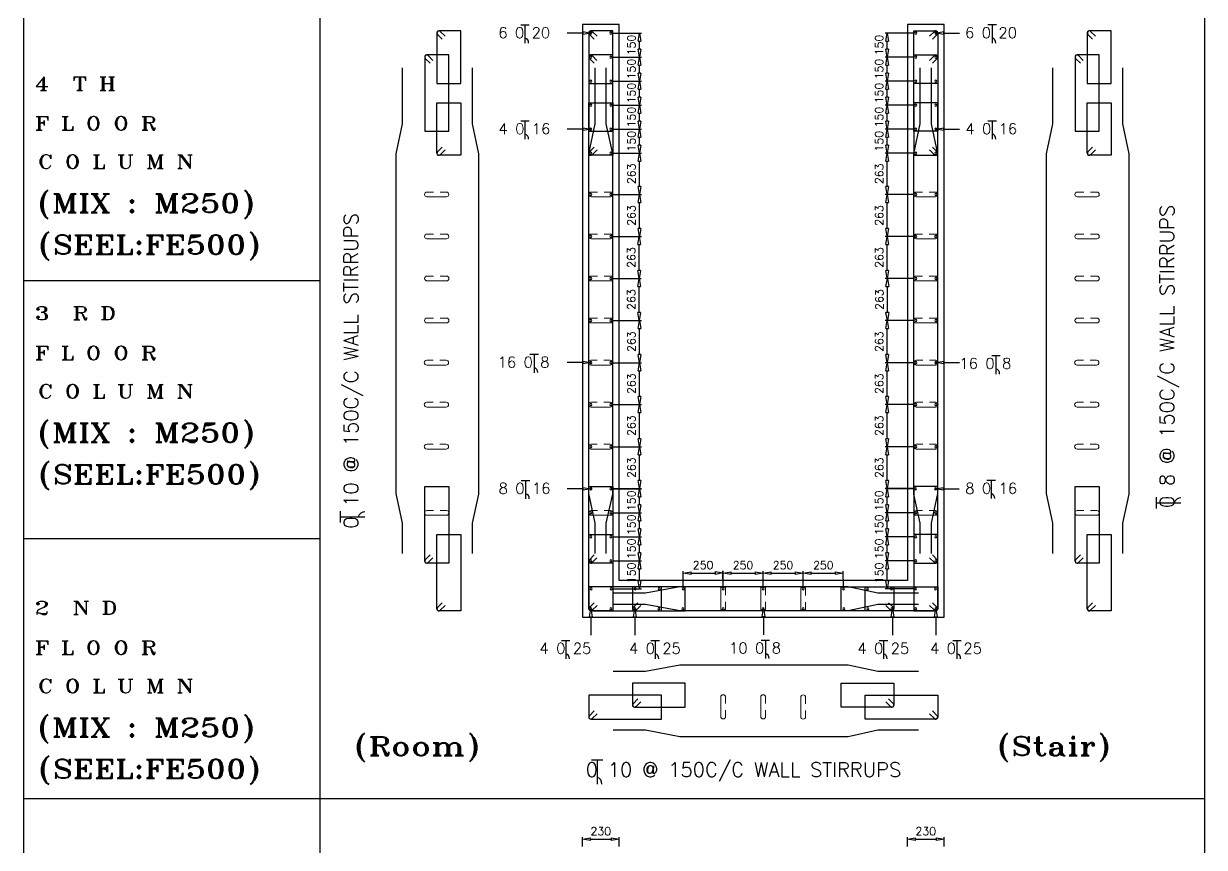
# Model space of a CAD drawing. Header units: millimetres. Extents: x 331487 to 517269, y 198509 to 399936.
# Drawn here: x 437188 to 451940, y 225037 to 235322 of the extents above; entities that cross this region are included whole.
import ezdxf

# ---------------------------------------------------------------- set-up
doc = ezdxf.new("R2010")
doc.units = ezdxf.units.MM
doc.header["$MEASUREMENT"] = 0
doc.layers.add('BEAM', color=1, linetype='Continuous', lineweight=5)
for name, color, linetype in [('COLUMN', 6, 'Continuous'), ('FOOTING', 5, 'Continuous'), ('FOOTING-SCH', 3, 'Continuous')]:
    doc.layers.add(name, color=color, linetype=linetype)
doc.styles.add('ROMANS', font='romans.shx')
doc.styles.add('ROMANT', font='ROMANT.shx')

# ---------------------------------------------------------------- blocks, each defined once
blk = doc.blocks.new('_ClosedBlank')
at = {"color": 0, "linetype": 'ByBlock', "lineweight": -2}
for p, q in [((-1, 0.17), (0, 0)), ((-1, 0.17), (-1, -0.17)), ((0, 0), (-1, -0.17))]:
    blk.add_line(p, q, dxfattribs=at)

msp = doc.modelspace()

# ---------------------------------------------------------------- linework, layer by layer
at = {"color": 1, "linetype": 'Continuous'}
for p, q in [((443398, 235308), (443505, 235308)), ((443451, 235308), (443451, 235078)), ((449235, 235310), (449342, 235310)), ((449289, 235310), (449289, 235079)), ((443398, 234109), (443505, 234109)), ((443451, 234109), (443451, 233878)), ((449235, 234110), (449342, 234110)), ((449289, 234110), (449289, 233880)), ((443511, 231195), (443619, 231195)), ((443565, 231195), (443565, 230964)), ((449283, 231177), (449390, 231177)), ((449336, 231177), (449336, 230947)), ((443406, 229619), (443513, 229619)), ((443459, 229619), (443459, 229388)), ((449222, 229622), (449329, 229622)), ((449275, 229622), (449275, 229391)), ((451343, 229268), (451343, 229409)), ((451343, 229339), (451647, 229339)), ((441148, 229094), (441148, 229236)), ((441148, 229165), (441452, 229165)), ((446401, 227625), (446508, 227625)), ((446455, 227625), (446455, 227395)), ((443906, 227621), (444013, 227621)), ((443960, 227621), (443960, 227390)), ((445024, 227621), (445132, 227621)), ((445078, 227621), (445078, 227390)), ((447877, 227621), (447984, 227621)), ((447930, 227621), (447930, 227390)), ((448795, 227621), (448902, 227621)), ((448848, 227621), (448848, 227390)), ((444282, 226131), (444423, 226131)), ((444352, 226131), (444352, 225827))]:
    msp.add_line(p, q, dxfattribs=at)
at = {"color": 8, "linetype": 'Continuous'}
msp.add_line((437188, 225647), (451940, 225647), dxfattribs=at)
at = {"color": 1, "linetype": 'Continuous'}
for centre, radius, start, end in [((443436, 235083), 61.2, 355.5803, 75.6804), ((449273, 235084), 61.2, 355.5803, 75.6804), ((443436, 233883), 61.2, 355.5803, 75.6804), ((449273, 233885), 61.2, 355.5803, 75.6804), ((443550, 230969), 61.2, 355.5803, 75.6804), ((449321, 230952), 61.2, 355.5803, 75.6804), ((443444, 229393), 61.2, 355.5803, 75.6804), ((449260, 229396), 61.2, 355.5803, 75.6804), ((451641, 229319), 80.7, 85.5803, 165.6804), ((441446, 229145), 80.7, 85.5803, 165.6804), ((443945, 227395), 61.2, 355.5803, 75.6804), ((445063, 227395), 61.2, 355.5803, 75.6804), ((446440, 227400), 61.2, 355.5803, 75.6804), ((447915, 227395), 61.2, 355.5803, 75.6804), ((448833, 227395), 61.2, 355.5803, 75.6804), ((444332, 225833), 80.7, 355.5803, 75.6804)]:
    msp.add_arc(centre, radius, start, end, dxfattribs=at)
at = {"layer": 'BEAM', "ltscale": 0.05}
for p, q in [((442227, 233220), (442307, 233220)), ((442227, 233160), (442470, 233160)), ((442470, 233220), (442390, 233220)), ((444277, 233220), (444357, 233220)), ((444277, 233160), (444521, 233160)), ((444521, 233220), (444441, 233220)), ((448338, 233220), (448418, 233220)), ((448581, 233160), (448338, 233160)), ((448581, 233220), (448501, 233220)), ((450352, 233220), (450432, 233220)), ((450352, 233160), (450596, 233160)), ((450596, 233220), (450516, 233220)), ((442227, 232695), (442307, 232695)), ((442470, 232695), (442390, 232695)), ((444277, 232695), (444357, 232695)), ((444521, 232695), (444441, 232695)), ((448338, 232695), (448418, 232695)), ((448581, 232695), (448501, 232695)), ((450352, 232695), (450432, 232695)), ((450596, 232695), (450516, 232695)), ((442227, 232635), (442470, 232635)), ((444277, 232635), (444521, 232635)), ((448581, 232635), (448338, 232635)), ((450352, 232635), (450596, 232635)), ((442228, 232170), (442308, 232170)), ((442228, 232110), (442471, 232110)), ((442471, 232170), (442391, 232170)), ((444278, 232170), (444358, 232170)), ((444278, 232110), (444522, 232110)), ((444522, 232170), (444442, 232170)), ((448337, 232170), (448417, 232170)), ((448580, 232110), (448337, 232110)), ((448580, 232170), (448500, 232170)), ((450353, 232170), (450433, 232170)), ((450353, 232110), (450597, 232110)), ((450597, 232170), (450517, 232170)), ((442227, 231645), (442307, 231645)), ((442471, 231645), (442391, 231645)), ((444278, 231645), (444358, 231645)), ((444521, 231645), (444441, 231645)), ((448337, 231645), (448417, 231645)), ((448581, 231645), (448501, 231645)), ((450353, 231645), (450433, 231645)), ((450596, 231645), (450516, 231645)), ((442227, 231585), (442471, 231585)), ((444278, 231585), (444521, 231585)), ((448581, 231585), (448337, 231585)), ((450353, 231585), (450596, 231585)), ((442224, 231119), (442304, 231119)), ((442224, 231059), (442467, 231059)), ((442467, 231119), (442387, 231119)), ((444274, 231119), (444354, 231119)), ((444274, 231059), (444518, 231059)), ((444518, 231119), (444438, 231119)), ((448341, 231119), (448421, 231119)), ((448584, 231059), (448341, 231059)), ((448584, 231119), (448504, 231119)), ((450349, 231119), (450429, 231119)), ((450349, 231059), (450593, 231059)), ((450593, 231119), (450513, 231119)), ((442224, 230595), (442304, 230595)), ((442467, 230595), (442387, 230595)), ((444274, 230595), (444354, 230595)), ((444518, 230595), (444438, 230595)), ((448341, 230595), (448421, 230595)), ((448584, 230595), (448504, 230595)), ((450349, 230595), (450429, 230595)), ((450593, 230595), (450513, 230595)), ((442224, 230535), (442467, 230535)), ((444274, 230535), (444518, 230535)), ((448584, 230535), (448341, 230535)), ((450349, 230535), (450593, 230535)), ((442224, 230070), (442304, 230070)), ((442224, 230010), (442467, 230010)), ((442467, 230070), (442387, 230070)), ((444274, 230070), (444354, 230070)), ((444274, 230010), (444518, 230010)), ((444518, 230070), (444438, 230070)), ((448341, 230070), (448421, 230070)), ((448584, 230010), (448341, 230010)), ((448584, 230070), (448504, 230070)), ((450349, 230070), (450429, 230070)), ((450349, 230010), (450593, 230010)), ((450593, 230070), (450513, 230070)), ((442227, 229243), (442307, 229243)), ((442227, 229183), (442470, 229183)), ((442470, 229243), (442390, 229243)), ((444277, 229243), (444357, 229243)), ((444277, 229183), (444521, 229183)), ((444521, 229243), (444441, 229243)), ((448338, 229243), (448418, 229243)), ((448581, 229183), (448338, 229183)), ((448581, 229243), (448501, 229243)), ((450352, 229243), (450432, 229243)), ((450352, 229183), (450596, 229183)), ((450596, 229243), (450516, 229243)), ((445898, 228021), (445898, 228264)), ((445958, 228264), (445958, 228184)), ((446397, 228021), (446397, 228264)), ((446457, 228264), (446457, 228184)), ((446897, 228019), (446897, 228262)), ((446957, 228262), (446957, 228182)), ((445958, 228021), (445958, 228101)), ((446457, 228021), (446457, 228101)), ((446957, 228019), (446957, 228099)), ((445898, 226670), (445898, 226913)), ((445958, 226913), (445958, 226833)), ((446397, 226670), (446397, 226913)), ((446457, 226913), (446457, 226833)), ((446897, 226668), (446897, 226911)), ((446957, 226911), (446957, 226831)), ((445958, 226670), (445958, 226750)), ((446457, 226670), (446457, 226750)), ((446957, 226668), (446957, 226748))]:
    msp.add_line(p, q, dxfattribs=at)
for centre, start, end in [((442227, 233190), 90, 270), ((442470, 233190), 270, 90), ((444277, 233190), 90, 270), ((444521, 233190), 270, 90), ((448338, 233190), 90, 270), ((448581, 233190), 270, 90), ((450352, 233190), 90, 270), ((450596, 233190), 270, 90), ((442227, 232665), 90, 270), ((442470, 232665), 270, 90), ((444277, 232665), 90, 270), ((444521, 232665), 270, 90), ((448338, 232665), 90, 270), ((448581, 232665), 270, 90), ((450352, 232665), 90, 270), ((450596, 232665), 270, 90), ((442228, 232140), 90, 270), ((442471, 232140), 270, 90), ((444278, 232140), 90, 270), ((444522, 232140), 270, 90), ((448337, 232140), 90, 270), ((448580, 232140), 270, 90), ((450353, 232140), 90, 270), ((450597, 232140), 270, 90), ((442227, 231615), 90, 270), ((442471, 231615), 270, 90), ((444278, 231615), 90, 270), ((444521, 231615), 270, 90), ((448337, 231615), 90, 270), ((448581, 231615), 270, 90), ((450353, 231615), 90, 270), ((450596, 231615), 270, 90), ((442224, 231089), 90, 270), ((442467, 231089), 270, 90), ((444274, 231089), 90, 270), ((444518, 231089), 270, 90), ((448341, 231089), 90, 270), ((448584, 231089), 270, 90), ((450349, 231089), 90, 270), ((450593, 231089), 270, 90), ((442224, 230565), 90, 270), ((442467, 230565), 270, 90), ((444274, 230565), 90, 270), ((444518, 230565), 270, 90), ((448341, 230565), 90, 270), ((448584, 230565), 270, 90), ((450349, 230565), 90, 270), ((450593, 230565), 270, 90), ((442224, 230040), 90, 270), ((442467, 230040), 270, 90), ((444274, 230040), 90, 270), ((444518, 230040), 270, 90), ((448341, 230040), 90, 270), ((448584, 230040), 270, 90), ((450349, 230040), 90, 270), ((450593, 230040), 270, 90), ((442227, 229213), 90, 270), ((442470, 229213), 270, 90), ((444277, 229213), 90, 270), ((444521, 229213), 270, 90), ((448338, 229213), 90, 270), ((448581, 229213), 270, 90), ((450352, 229213), 90, 270), ((450596, 229213), 270, 90), ((445928, 228264), 0, 180), ((446427, 228264), 0, 180), ((446927, 228262), 0, 180), ((445928, 228021), 180, 0), ((446427, 228021), 180, 0), ((446927, 228019), 180, 0), ((445928, 226913), 0, 180), ((446427, 226913), 0, 180), ((446927, 226911), 0, 180), ((445928, 226670), 180, 0), ((446427, 226670), 180, 0), ((446927, 226668), 180, 0)]:
    msp.add_arc(centre, 30, start, end, dxfattribs=at)
at = {"layer": 'COLUMN'}
for p, q in [((444629, 235310), (444169, 235310)), ((444169, 235310), (444169, 227910)), ((444629, 228370), (444629, 235310)), ((448689, 235310), (448229, 235310)), ((448229, 235310), (448229, 228370)), ((448689, 227910), (448689, 235310)), ((448229, 228370), (444629, 228370)), ((444169, 227910), (448689, 227910))]:
    msp.add_line(p, q, dxfattribs=at)
at = {"layer": 'COLUMN', "color": 3}
for p, q in [((442351, 235206), (442351, 234574)), ((442358, 235188), (442418, 235128)), ((442651, 235231), (442376, 235231)), ((442453, 235164), (442394, 235223)), ((442651, 234574), (442651, 235231)), ((444249, 235206), (444249, 234574)), ((444257, 235188), (444317, 235128)), ((444549, 235231), (444274, 235231)), ((444352, 235164), (444292, 235223)), ((444549, 234574), (444549, 235231)), ((448309, 234574), (448309, 235231)), ((448309, 235231), (448584, 235231)), ((448507, 235164), (448566, 235223)), ((448602, 235188), (448542, 235128)), ((448609, 235206), (448609, 234574)), ((450477, 235206), (450477, 234574)), ((450484, 235188), (450544, 235128)), ((450777, 235231), (450502, 235231)), ((450579, 235164), (450519, 235223)), ((450777, 234574), (450777, 235231)), ((442199, 234906), (442199, 233978)), ((442206, 234888), (442266, 234828)), ((442499, 234931), (442224, 234931)), ((442301, 234864), (442241, 234924)), ((442499, 233978), (442499, 234931)), ((444249, 234906), (444249, 233978)), ((444256, 234888), (444316, 234828)), ((444549, 234931), (444274, 234931)), ((444351, 234864), (444292, 234924)), ((444549, 233978), (444549, 234931)), ((448309, 233978), (448309, 234931)), ((448309, 234931), (448584, 234931)), ((448507, 234864), (448566, 234924)), ((448602, 234888), (448542, 234828)), ((448609, 234906), (448609, 233978)), ((450324, 234906), (450324, 233978)), ((450331, 234888), (450391, 234828)), ((450624, 234931), (450349, 234931)), ((450426, 234864), (450367, 234924)), ((450624, 233978), (450624, 234931)), ((441922, 234073), (441922, 234771)), ((442794, 234073), (442794, 234771)), ((444330, 234073), (444330, 234771)), ((444468, 234073), (444468, 234771)), ((448390, 234073), (448390, 234771)), ((448529, 234073), (448529, 234771)), ((450048, 234073), (450048, 234771)), ((450919, 234073), (450919, 234771)), ((442351, 234574), (442651, 234574)), ((444249, 234574), (444549, 234574)), ((448609, 234574), (448309, 234574)), ((450477, 234574), (450777, 234574)), ((442351, 233703), (442351, 234335)), ((442351, 234335), (442651, 234335)), ((442651, 234335), (442651, 233678)), ((444249, 233703), (444249, 234335)), ((444249, 234335), (444549, 234335)), ((444549, 234335), (444549, 233678)), ((448609, 234335), (448309, 234335)), ((448309, 234335), (448309, 233678)), ((448609, 233703), (448609, 234335)), ((450477, 233703), (450477, 234335)), ((450477, 234335), (450777, 234335)), ((450777, 234335), (450777, 233678)), ((441841, 233697), (441922, 234073)), ((442199, 233978), (442499, 233978)), ((442875, 233697), (442794, 234073)), ((444249, 233697), (444330, 234073)), ((444249, 233978), (444549, 233978)), ((444549, 233697), (444468, 234073)), ((448309, 233697), (448390, 234073)), ((448609, 233978), (448309, 233978)), ((448610, 233697), (448529, 234073)), ((449967, 233697), (450048, 234073)), ((450324, 233978), (450624, 233978)), ((451000, 233697), (450919, 234073)), ((441842, 229455), (441841, 233697)), ((442358, 233721), (442418, 233781)), ((442651, 233678), (442376, 233678)), ((442453, 233745), (442394, 233686)), ((442876, 229449), (442875, 233697)), ((444249, 229455), (444249, 233697)), ((444257, 233721), (444317, 233781)), ((444549, 233678), (444274, 233678)), ((444352, 233745), (444292, 233686)), ((444550, 229449), (444549, 233697)), ((448308, 229449), (448309, 233697)), ((448309, 233678), (448584, 233678)), ((448507, 233745), (448566, 233686)), ((448602, 233721), (448542, 233781)), ((448609, 229455), (448610, 233697)), ((449967, 229455), (449967, 233697)), ((450484, 233721), (450544, 233781)), ((450777, 233678), (450502, 233678)), ((450579, 233745), (450519, 233686)), ((451001, 229449), (451000, 233697)), ((442199, 228611), (442199, 229544)), ((442199, 229544), (442499, 229544)), ((442499, 229544), (442499, 228586)), ((444249, 228611), (444250, 229544)), ((444250, 229544), (444550, 229544)), ((444550, 229544), (444549, 228586)), ((448608, 229544), (448308, 229544)), ((448308, 229544), (448309, 228586)), ((448609, 228611), (448608, 229544)), ((450324, 228611), (450325, 229544)), ((450325, 229544), (450625, 229544)), ((450625, 229544), (450624, 228586)), ((441922, 229084), (441842, 229455)), ((442794, 229084), (442876, 229449)), ((444330, 229084), (444249, 229455)), ((444468, 229084), (444550, 229449)), ((448390, 229084), (448308, 229449)), ((448529, 229084), (448609, 229455)), ((450048, 229084), (449967, 229455)), ((450919, 229084), (451001, 229449)), ((441922, 228707), (441922, 229084)), ((442794, 228707), (442794, 229084)), ((444330, 228707), (444330, 229084)), ((444468, 228707), (444468, 229084)), ((448390, 228707), (448390, 229084)), ((448529, 228707), (448529, 229084)), ((450048, 228707), (450048, 229084)), ((450919, 228707), (450919, 229084)), ((442350, 228015), (442350, 228943)), ((442350, 228943), (442650, 228943)), ((442650, 228943), (442650, 227990)), ((444249, 228015), (444249, 228943)), ((444249, 228943), (444549, 228943)), ((444549, 228943), (444549, 227990)), ((448609, 228943), (448309, 228943)), ((448309, 228943), (448309, 227990)), ((448609, 228015), (448609, 228943)), ((450476, 228015), (450476, 228943)), ((450476, 228943), (450776, 228943)), ((450776, 228943), (450776, 227990)), ((442206, 228628), (442266, 228688)), ((444256, 228628), (444316, 228688)), ((448602, 228628), (448542, 228688)), ((450331, 228628), (450391, 228688)), ((442499, 228586), (442224, 228586)), ((442301, 228653), (442241, 228593)), ((444549, 228586), (444274, 228586)), ((444351, 228653), (444292, 228593)), ((448309, 228586), (448584, 228586)), ((448507, 228653), (448566, 228593)), ((450624, 228586), (450349, 228586)), ((450426, 228653), (450367, 228593)), ((445156, 228290), (444249, 228290)), ((444249, 228290), (444249, 228015)), ((445455, 228290), (444796, 228290)), ((444796, 228290), (444796, 228015)), ((445386, 228290), (444959, 228209)), ((445156, 227990), (445156, 228290)), ((447490, 228290), (445386, 228290)), ((445455, 227990), (445455, 228290)), ((447403, 227990), (447403, 228290)), ((447403, 228290), (448062, 228290)), ((447858, 228209), (447490, 228290)), ((447703, 227990), (447703, 228290)), ((447703, 228290), (448609, 228290)), ((448062, 228290), (448062, 228015)), ((448609, 228290), (448609, 228015)), ((442358, 228032), (442418, 228092)), ((444257, 228032), (444317, 228092)), ((444316, 228092), (444257, 228032)), ((444959, 228209), (444552, 228209)), ((444959, 228071), (444552, 228071)), ((444863, 228092), (444804, 228032)), ((445386, 227990), (444959, 228071)), ((447858, 228071), (447490, 227990)), ((448367, 228209), (447858, 228209)), ((448367, 228071), (447858, 228071)), ((447995, 228092), (448055, 228032)), ((448602, 228032), (448542, 228092)), ((448542, 228092), (448602, 228032)), ((450483, 228032), (450543, 228092)), ((442650, 227990), (442375, 227990)), ((442453, 228057), (442393, 227997)), ((444549, 227990), (444274, 227990)), ((444274, 227990), (445156, 227990)), ((444352, 228057), (444292, 227997)), ((444292, 227997), (444352, 228057)), ((444821, 227990), (445455, 227990)), ((444839, 227997), (444899, 228057)), ((447490, 227990), (445386, 227990)), ((448037, 227990), (447403, 227990)), ((448584, 227990), (447703, 227990)), ((448019, 227997), (447959, 228057)), ((448309, 227990), (448584, 227990)), ((448566, 227997), (448506, 228057)), ((448507, 228057), (448566, 227997)), ((450776, 227990), (450501, 227990)), ((450578, 228057), (450519, 227997)), ((444959, 227233), (444552, 227233)), ((445386, 227314), (444959, 227233)), ((447490, 227314), (445386, 227314)), ((447858, 227233), (447490, 227314)), ((448367, 227233), (447858, 227233)), ((445455, 227089), (444796, 227089)), ((444796, 227089), (444796, 226814)), ((445455, 226789), (445455, 227089)), ((447403, 226789), (447403, 227089)), ((447403, 227089), (448062, 227089)), ((448062, 227089), (448062, 226814)), ((445156, 226939), (444249, 226939)), ((444249, 226939), (444249, 226664)), ((444863, 226891), (444804, 226831)), ((445156, 226639), (445156, 226939)), ((447703, 226639), (447703, 226939)), ((447703, 226939), (448609, 226939)), ((447995, 226891), (448055, 226831)), ((448609, 226939), (448609, 226664)), ((444316, 226741), (444257, 226681)), ((444821, 226789), (445455, 226789)), ((444839, 226796), (444899, 226856)), ((448037, 226789), (447403, 226789)), ((448019, 226796), (447959, 226856)), ((448542, 226741), (448602, 226681)), ((444274, 226639), (445156, 226639)), ((444292, 226646), (444352, 226706)), ((448584, 226639), (447703, 226639)), ((448566, 226646), (448506, 226706)), ((444959, 226499), (444552, 226499)), ((445386, 226418), (444959, 226499)), ((447858, 226499), (447490, 226418)), ((448367, 226499), (447858, 226499)), ((447490, 226418), (445386, 226418))]:
    msp.add_line(p, q, dxfattribs=at)
at = {"layer": 'COLUMN', "color": 4}
for points in [[(444174, 235205), (443978, 235205)], [(448684, 235205), (448880, 235205)], [(444174, 234005), (443978, 234005)], [(448684, 234005), (448880, 234005)], [(444174, 231091), (443978, 231091)], [(448684, 231091), (448880, 231091)], [(444176, 229515), (443980, 229515)], [(448682, 229515), (448878, 229515)], [(446431, 227919), (446431, 227689)], [(444274, 227915), (444274, 227685)], [(444824, 227915), (444825, 227685)], [(448044, 227915), (448045, 227685)], [(448584, 227915), (448584, 227685)]]:
    msp.add_lwpolyline(points, dxfattribs=at)
at = {"layer": 'COLUMN', "color": 3}
for centre, start, end in [((442376, 235206), 45, 180), ((442376, 235206), 90, 225), ((444274, 235206), 45, 180), ((444274, 235206), 90, 225), ((448584, 235206), 0, 135), ((448584, 235206), 315, 90), ((450502, 235206), 45, 180), ((450502, 235206), 90, 225), ((442224, 234906), 45, 180), ((442224, 234906), 90, 225), ((444274, 234906), 45, 180), ((444274, 234906), 90, 225), ((448584, 234906), 0, 135), ((448584, 234906), 315, 90), ((450349, 234906), 45, 180), ((450349, 234906), 90, 225), ((442376, 233703), 135, 270), ((442376, 233703), 180, 315), ((444274, 233703), 135, 270), ((444274, 233703), 180, 315), ((448584, 233703), 225, 360), ((448584, 233703), 270, 45), ((450502, 233703), 135, 270), ((450502, 233703), 180, 315), ((442224, 228611), 135, 270), ((442224, 228611), 180, 315), ((444274, 228611), 135, 270), ((444274, 228611), 180, 315), ((448584, 228611), 225, 360), ((448584, 228611), 270, 45), ((450349, 228611), 135, 270), ((450349, 228611), 180, 315), ((442375, 228015), 135, 270), ((442375, 228015), 180, 315), ((444274, 228015), 135, 270), ((444274, 228015), 135, 270), ((444274, 228015), 180, 315), ((444274, 228015), 180, 315), ((444821, 228015), 135, 270), ((444821, 228015), 180, 315), ((448037, 228015), 225, 0), ((448037, 228015), 270, 45), ((448584, 228015), 225, 360), ((448584, 228015), 225, 0), ((448584, 228015), 270, 45), ((448584, 228015), 270, 45), ((450501, 228015), 135, 270), ((450501, 228015), 180, 315), ((444821, 226814), 135, 270), ((444821, 226814), 180, 315), ((448037, 226814), 225, 0), ((448037, 226814), 270, 45), ((444274, 226664), 135, 270), ((444274, 226664), 180, 315), ((448584, 226664), 225, 0), ((448584, 226664), 270, 45)]:
    msp.add_arc(centre, 25, start, end, dxfattribs=at)
at = {"layer": 'COLUMN', "color": 7}
for centre, start, end in [((444274, 235205), 0, 180), ((444274, 235205), 90, 270), ((444274, 235205), 180, 0), ((444274, 235205), 270, 90), ((444524, 235205), 0, 180), ((444524, 235205), 90, 270), ((444524, 235205), 180, 0), ((444524, 235205), 270, 90), ((448334, 235205), 90, 270), ((448334, 235205), 0, 180), ((448334, 235205), 180, 0), ((448334, 235205), 270, 90), ((448584, 235205), 0, 180), ((448584, 235205), 90, 270), ((448584, 235205), 180, 0), ((448584, 235205), 270, 90), ((444274, 234905), 90, 270), ((444274, 234905), 270, 90), ((444525, 234905), 90, 270), ((444525, 234905), 270, 90), ((448334, 234905), 90, 270), ((448334, 234905), 270, 90), ((448584, 234905), 90, 270), ((448584, 234905), 270, 90), ((444274, 234605), 0, 180), ((444274, 234605), 180, 0), ((444524, 234605), 0, 180), ((444524, 234605), 180, 0), ((448334, 234605), 0, 180), ((448334, 234605), 180, 0), ((448584, 234605), 0, 180), ((448584, 234605), 180, 0), ((444274, 234305), 0, 180), ((444274, 234305), 180, 0), ((444524, 234305), 0, 180), ((444524, 234305), 180, 0), ((448334, 234305), 0, 180), ((448334, 234305), 180, 0), ((448584, 234305), 0, 180), ((448584, 234305), 180, 0), ((444274, 234005), 0, 180), ((444274, 234005), 180, 0), ((444524, 234005), 0, 180), ((444524, 234005), 180, 0), ((448334, 234005), 0, 180), ((448334, 234005), 180, 0), ((448584, 234005), 0, 180), ((448584, 234005), 180, 0), ((444274, 233705), 0, 180), ((444274, 233705), 180, 0), ((444524, 233705), 0, 180), ((444524, 233705), 180, 0), ((448334, 233705), 0, 180), ((448334, 233705), 180, 0), ((448584, 233705), 0, 180), ((448584, 233705), 180, 0), ((444274, 233190), 0, 180), ((444274, 233190), 180, 0), ((444524, 233190), 0, 180), ((444524, 233190), 180, 0), ((448334, 233190), 0, 180), ((448334, 233190), 180, 0), ((448584, 233190), 0, 180), ((448584, 233190), 180, 0), ((444275, 232665), 0, 180), ((444275, 232665), 180, 0), ((444525, 232665), 0, 180), ((444525, 232665), 180, 0), ((448333, 232665), 0, 180), ((448333, 232665), 180, 0), ((448583, 232665), 0, 180), ((448583, 232665), 180, 0), ((444273, 232140), 0, 180), ((444273, 232140), 180, 0), ((444523, 232140), 0, 180), ((444523, 232140), 180, 0), ((448335, 232140), 0, 180), ((448335, 232140), 180, 0), ((448585, 232140), 0, 180), ((448585, 232140), 180, 0), ((444273, 231615), 0, 180), ((444273, 231615), 180, 0), ((444523, 231615), 0, 180), ((444523, 231615), 180, 0), ((448335, 231615), 0, 180), ((448335, 231615), 180, 0), ((448585, 231615), 0, 180), ((448585, 231615), 180, 0), ((444274, 231089), 0, 180), ((444274, 231089), 180, 0), ((444524, 231089), 0, 180), ((444524, 231089), 180, 0), ((448334, 231089), 0, 180), ((448334, 231089), 180, 0), ((448584, 231089), 0, 180), ((448584, 231089), 180, 0), ((444274, 230565), 0, 180), ((444524, 230565), 0, 180), ((448334, 230565), 0, 180), ((448584, 230565), 0, 180), ((444274, 230565), 180, 0), ((444524, 230565), 180, 0), ((448334, 230565), 180, 0), ((448584, 230565), 180, 0), ((444274, 230040), 0, 180), ((444274, 230040), 180, 0), ((444524, 230040), 0, 180), ((444524, 230040), 180, 0), ((448334, 230040), 0, 180), ((448334, 230040), 180, 0), ((448584, 230040), 0, 180), ((448584, 230040), 180, 0), ((444276, 229515), 0, 180), ((444276, 229515), 180, 0), ((444526, 229515), 0, 180), ((444526, 229515), 180, 0), ((448332, 229515), 0, 180), ((448332, 229515), 180, 0), ((448582, 229515), 0, 180), ((448582, 229515), 180, 0), ((444275, 229215), 0, 180), ((444275, 229215), 180, 0), ((444525, 229215), 0, 180), ((444525, 229215), 180, 0), ((448333, 229215), 0, 180), ((448333, 229215), 180, 0), ((448583, 229215), 0, 180), ((448583, 229215), 180, 0), ((444274, 228915), 0, 180), ((444274, 228915), 180, 0), ((444524, 228915), 0, 180), ((444524, 228915), 180, 0), ((448334, 228915), 0, 180), ((448334, 228915), 180, 0), ((448584, 228915), 0, 180), ((448584, 228915), 180, 0), ((444274, 228615), 0, 180), ((444274, 228615), 180, 0), ((444524, 228615), 0, 180), ((444524, 228615), 180, 0), ((448334, 228615), 0, 180), ((448334, 228615), 180, 0), ((448584, 228615), 0, 180), ((448584, 228615), 180, 0), ((444278, 228264), 0, 180), ((444278, 228264), 180, 0), ((444528, 228264), 0, 180), ((444528, 228264), 180, 0), ((444828, 228264), 0, 180), ((444828, 228264), 180, 0), ((445128, 228264), 0, 180), ((445128, 228264), 180, 0), ((445428, 228264), 0, 180), ((445428, 228264), 180, 0), ((445929, 228266), 90, 270), ((445929, 228266), 270, 90), ((446428, 228266), 90, 270), ((446428, 228266), 270, 90), ((446928, 228264), 90, 270), ((446928, 228264), 270, 90), ((447430, 228264), 0, 180), ((447430, 228264), 180, 0), ((447730, 228264), 0, 180), ((447730, 228264), 180, 0), ((448030, 228264), 0, 180), ((448030, 228264), 180, 0), ((448330, 228264), 0, 180), ((448330, 228264), 180, 0), ((448580, 228264), 0, 180), ((448580, 228264), 180, 0), ((444274, 228015), 0, 180), ((444274, 228015), 180, 0), ((444524, 228015), 0, 180), ((444524, 228015), 180, 0), ((444824, 228015), 0, 180), ((444824, 228015), 180, 0), ((445124, 228015), 0, 180), ((445124, 228015), 180, 0), ((445424, 228015), 0, 180), ((445424, 228015), 180, 0), ((445929, 228016), 90, 270), ((445929, 228016), 270, 90), ((446428, 228016), 90, 270), ((446428, 228016), 270, 90), ((446928, 228014), 90, 270), ((446928, 228014), 270, 90), ((447434, 228015), 0, 180), ((447434, 228015), 180, 0), ((447734, 228015), 0, 180), ((447734, 228015), 180, 0), ((448034, 228015), 0, 180), ((448034, 228015), 180, 0), ((448334, 228015), 0, 180), ((448334, 228015), 0, 180), ((448334, 228015), 180, 0), ((448334, 228015), 180, 0), ((448584, 228015), 0, 180), ((448584, 228015), 0, 180), ((448584, 228015), 180, 0), ((448584, 228015), 180, 0)]:
    msp.add_arc(centre, 12.6, start, end, dxfattribs=at)
at = {"layer": 'FOOTING', "color": 4}
for p, q in [((444549, 235205), (444907, 235205)), ((448309, 235205), (447951, 235205)), ((444882, 235005), (444882, 235105)), ((447976, 235005), (447976, 235105)), ((444549, 234905), (444907, 234905)), ((444549, 234905), (444907, 234905)), ((448309, 234905), (447951, 234905)), ((448309, 234905), (447951, 234905)), ((444882, 234705), (444882, 234805)), ((447976, 234705), (447976, 234805)), ((444549, 234605), (444907, 234605)), ((444549, 234605), (444907, 234605)), ((448309, 234605), (447951, 234605)), ((448309, 234605), (447951, 234605)), ((444882, 234405), (444882, 234505)), ((447976, 234405), (447976, 234505)), ((444549, 234305), (444907, 234305)), ((444549, 234305), (444907, 234305)), ((448309, 234305), (447951, 234305)), ((448309, 234305), (447951, 234305)), ((444882, 234105), (444882, 234205)), ((447976, 234105), (447976, 234205)), ((444549, 234005), (444907, 234005)), ((444549, 234005), (444907, 234005)), ((448309, 234005), (447951, 234005)), ((448309, 234005), (447951, 234005)), ((444882, 233805), (444882, 233905)), ((447976, 233805), (447976, 233905)), ((444548, 233705), (444906, 233705)), ((444549, 233705), (444907, 233705)), ((448309, 233705), (447951, 233705)), ((448310, 233705), (447952, 233705)), ((444881, 233290), (444881, 233605)), ((447977, 233290), (447977, 233605)), ((444548, 233190), (444906, 233190)), ((444548, 233190), (444906, 233190)), ((444881, 232765), (444881, 233090)), ((448310, 233190), (447952, 233190)), ((448310, 233190), (447952, 233190)), ((447977, 232765), (447977, 233090)), ((444548, 232665), (444905, 232664)), ((444548, 232665), (444906, 232665)), ((448310, 232665), (447952, 232665)), ((448309, 232665), (447952, 232665)), ((444880, 232239), (444880, 232564)), ((447977, 232240), (447977, 232565)), ((444547, 232140), (444905, 232140)), ((444547, 232140), (444904, 232139)), ((448309, 232140), (447952, 232140)), ((448311, 232140), (447954, 232140)), ((444880, 231715), (444880, 232040)), ((447979, 231715), (447979, 232040)), ((444547, 231615), (444905, 231615)), ((444549, 231614), (444906, 231614)), ((448309, 231614), (447952, 231614)), ((448311, 231615), (447954, 231615)), ((444881, 231189), (444881, 231514)), ((447977, 231189), (447977, 231514)), ((444548, 231089), (444906, 231089)), ((444549, 231089), (444906, 231089)), ((448310, 231089), (447952, 231089)), ((448309, 231089), (447952, 231089)), ((444881, 230665), (444881, 230989)), ((447977, 230665), (447977, 230989)), ((444548, 230565), (444906, 230565)), ((444548, 230565), (444906, 230565)), ((444881, 230140), (444881, 230465)), ((448310, 230565), (447952, 230565)), ((448310, 230565), (447952, 230565)), ((447977, 230140), (447977, 230465)), ((444548, 230040), (444906, 230040)), ((444548, 230040), (444906, 230040)), ((448310, 230040), (447952, 230040)), ((448310, 230040), (447952, 230040)), ((444881, 229616), (444881, 229940)), ((447977, 229616), (447977, 229940)), ((444548, 229516), (444906, 229516)), ((444549, 229515), (444907, 229515)), ((444882, 229315), (444882, 229415)), ((448309, 229515), (447951, 229515)), ((448310, 229516), (447952, 229516)), ((447976, 229315), (447976, 229415)), ((444549, 229215), (444907, 229215)), ((444549, 229215), (444907, 229215)), ((444882, 229015), (444882, 229115)), ((448309, 229215), (447951, 229215)), ((448309, 229215), (447951, 229215)), ((447976, 229015), (447976, 229115)), ((444549, 228915), (444907, 228915)), ((444549, 228915), (444907, 228915)), ((444882, 228715), (444882, 228815)), ((448309, 228915), (447951, 228915)), ((448309, 228915), (447951, 228915)), ((447976, 228715), (447976, 228815)), ((444549, 228615), (444907, 228615)), ((444549, 228615), (444907, 228615)), ((444882, 228364), (444882, 228515)), ((448309, 228615), (447951, 228615)), ((448309, 228615), (447951, 228615)), ((447976, 228364), (447976, 228515)), ((445428, 228289), (445427, 228486)), ((445527, 228461), (445828, 228462)), ((445926, 228287), (445925, 228484)), ((445929, 228291), (445928, 228488)), ((446026, 228459), (446326, 228460)), ((446427, 228289), (446426, 228486)), ((446427, 228287), (446426, 228484)), ((446526, 228459), (446827, 228460)), ((446928, 228289), (446927, 228486)), ((446929, 228287), (446928, 228484)), ((447029, 228459), (447329, 228460)), ((447430, 228289), (447429, 228486)), ((444549, 228264), (444907, 228264)), ((448309, 228264), (447951, 228264)), ((444169, 225049), (444169, 225164)), ((444269, 225139), (444529, 225139)), ((444629, 225049), (444629, 225164)), ((448229, 225049), (448229, 225164)), ((448329, 225139), (448589, 225139)), ((448689, 225049), (448689, 225164))]:
    msp.add_line(p, q, dxfattribs=at)
at = {"layer": 'FOOTING-SCH', "color": 8, "linetype": 'Continuous'}
for p, q in [((437188, 266788), (437188, 202508)), ((440888, 266788), (440888, 202508)), ((451940, 266788), (451940, 202508)), ((437188, 232115), (440888, 232115)), ((437188, 228892), (440888, 228892))]:
    msp.add_line(p, q, dxfattribs=at)

# ---------------------------------------------------------------- block references
at = {"layer": 'COLUMN', "color": 4, "xscale": 100, "yscale": 100, "zscale": 100}
for p in [(444274, 235205), (444274, 234005), (444274, 231091), (444276, 229515)]:
    msp.add_blockref('_ClosedBlank', p, dxfattribs=at)
for p, rotation in [((448584, 235205), 180), ((448584, 234005), 180), ((448584, 231091), 180), ((448582, 229515), 180), ((444274, 228015), 90.05150326921051), ((444824, 228015), 90.05150326921051), ((446431, 228019), 90.05150326921051), ((448044, 228015), 90.05150326921051), ((448584, 228015), 89.9484967307895)]:
    msp.add_blockref('_ClosedBlank', p, dxfattribs=dict(at, rotation=rotation))
at = {"layer": 'FOOTING', "color": 4, "xscale": 100, "yscale": 100, "zscale": 100}
for p, rotation in [((444882, 235205), 90), ((447976, 235205), 90), ((444882, 234905), 270), ((447976, 234905), 270), ((444882, 234905), 90), ((447976, 234905), 90), ((444882, 234605), 270), ((447976, 234605), 270), ((444882, 234605), 90), ((447976, 234605), 90), ((444882, 234305), 270), ((444882, 234305), 90), ((447976, 234305), 270), ((447976, 234305), 90), ((444882, 234005), 270), ((444882, 234005), 90), ((447976, 234005), 270), ((447976, 234005), 90), ((444881, 233705), 90), ((444882, 233705), 270), ((447976, 233705), 270), ((447977, 233705), 90), ((444881, 233190), 270), ((447977, 233190), 270), ((444881, 233190), 90), ((447977, 233190), 90), ((444880, 232664), 89.90901406988715), ((444881, 232665), 270), ((447977, 232665), 270), ((447977, 232665), 90), ((444879, 232139), 269.9090140698871), ((447977, 232140), 270), ((444880, 232140), 90), ((447979, 232140), 90), ((444880, 231615), 270), ((444881, 231614), 90), ((447977, 231614), 90), ((447979, 231615), 270), ((444881, 231089), 270), ((447977, 231089), 270), ((444881, 231089), 90), ((447977, 231089), 90), ((444881, 230565), 270), ((447977, 230565), 270), ((444881, 230565), 90), ((447977, 230565), 90), ((444881, 230040), 270), ((447977, 230040), 270), ((444881, 230040), 90), ((447977, 230040), 90), ((444881, 229516), 270), ((447977, 229516), 270), ((444882, 229515), 90), ((447976, 229515), 90), ((444882, 229215), 270), ((447976, 229215), 270), ((444882, 229215), 90), ((447976, 229215), 90), ((444882, 228915), 270), ((447976, 228915), 270), ((444882, 228915), 90), ((447976, 228915), 90), ((444882, 228615), 270), ((447976, 228615), 270), ((444882, 228615), 90), ((447976, 228615), 90), ((444882, 228264), 270), ((445427, 228461), 180.2386280653985), ((445928, 228463), 0.2386280653985325), ((445926, 228459), 180.2386280653985), ((446426, 228461), 0.2386280653985325), ((446426, 228459), 180.2386280653985), ((446927, 228461), 0.2386280653985325), ((446929, 228459), 180.2386280653985), ((447429, 228461), 0.2386280653985325), ((447976, 228264), 270), ((444169, 225139), 180), ((448229, 225139), 180)]:
    msp.add_blockref('_ClosedBlank', p, dxfattribs=dict(at, rotation=rotation))
for p in [(444629, 225139), (448689, 225139)]:
    msp.add_blockref('_ClosedBlank', p, dxfattribs=at)

# ---------------------------------------------------------------- texts
at = {"color": 3, "linetype": 'Continuous', "style": 'ROMANT', "width": 1.25}
for s, p in [('4  T H', (437327, 234488)), ('F L O O R', (437327, 233993)), ('C O L U M N', (437365, 233514)), ('3  R D ', (437327, 231622)), ('F L O O R', (437327, 231126)), ('C O L U M N', (437365, 230647)), ('2  N D', (437327, 227943)), ('F L O O R', (437327, 227447)), ('C O L U M N', (437365, 226968))]:
    msp.add_text(s, height=169.2, dxfattribs=at).set_placement(p)
at = {"color": 230, "linetype": 'Continuous', "style": 'ROMANT', "width": 1.25}
for s, p in [('(MIX : M250)', (437365, 232963)), ('(SEEL:FE500)', (437375, 232444)), ('(MIX : M250)', (437365, 230097)), ('(SEEL:FE500)', (437375, 229578)), ('(MIX : M250)', (437365, 226417)), ('(Room)', (441322, 226184)), ('(Stair)', (449355, 226184)), ('(SEEL:FE500)', (437375, 225899))]:
    msp.add_text(s, height=235, dxfattribs=at).set_placement(p)
at = {"layer": 'COLUMN', "color": 1, "style": 'ROMANS'}
for s, height, p in [('6 0 20', 135, (443118, 235141)), ('6 0 20', 135, (448950, 235141)), ('4 0 16', 135, (443121, 233942)), ('4 0 16', 135, (448953, 233942)), ('16 0 8', 135, (443110, 231028)), ('16 0 8', 135, (448880, 231012)), ('8 0 16', 135, (443122, 229452)), ('8 0 16', 135, (448952, 229452)), ('4 0 25', 135, (443633, 227454)), ('4 0 25', 135, (444751, 227454)), ('10 0 8', 135, (446002, 227458)), ('4 0 25', 135, (447604, 227454)), ('4 0 25', 135, (448513, 227454)), (' 0 10 @ 150C/C WALL STIRRUPS', 178.2, (444089, 225919))]:
    msp.add_text(s, height=height, dxfattribs=at).set_placement(p)
for s, p in [(' 0 8 @ 150C/C WALL STIRRUPS', (451562, 229151)), (' 0 10 @ 150C/C WALL STIRRUPS', (441367, 228893))]:
    msp.add_text(s, height=178.2, rotation=90, dxfattribs=at).set_placement(p)
at = {"layer": 'FOOTING', "color": 3, "char_height": 100, "attachment_point": 5, "style": 'ROMANS'}
for s, insert, rotation in [('150', (444782, 235055), 90), ('150', (447876, 235055), 90), ('150', (444782, 234755), 90), ('150', (447876, 234755), 90), ('150', (444782, 234455), 90), ('150', (447876, 234455), 90), ('150', (444782, 234155), 90), ('150', (447876, 234155), 90), ('150', (444782, 233855), 90), ('150', (447876, 233855), 90), ('263', (444781, 233447), 90), ('263', (447877, 233447), 90), ('263', (444781, 232927), 90), ('263', (447877, 232927), 90), ('263', (444780, 232402), 89.909), ('263', (447877, 232402), 90), ('263', (444780, 231877), 90), ('263', (447879, 231877), 90), ('263', (444781, 231352), 90), ('263', (447877, 231352), 90), ('263', (444781, 230827), 90), ('263', (447877, 230827), 90), ('263', (444781, 230303), 90), ('263', (447877, 230303), 90), ('263', (444781, 229778), 90), ('263', (447877, 229778), 90), ('150', (444782, 229365), 90), ('150', (447876, 229365), 90), ('150', (444782, 229065), 90), ('150', (447876, 229065), 90), ('150', (444782, 228765), 90), ('150', (447876, 228765), 90), ('150', (444782, 228465), 90), ('250', (445677, 228562), 0.2386), ('250', (446176, 228560), 0.2386), ('250', (446676, 228560), 0.2386), ('250', (447179, 228560), 0.2386), ('150', (447876, 228465), 90)]:
    msp.add_mtext(s, dxfattribs=dict(at, insert=insert, rotation=rotation))
for insert in [(444399, 225239), (448459, 225239)]:
    msp.add_mtext('230', dxfattribs=dict(at, insert=insert))

doc.saveas('drawing.dxf')
